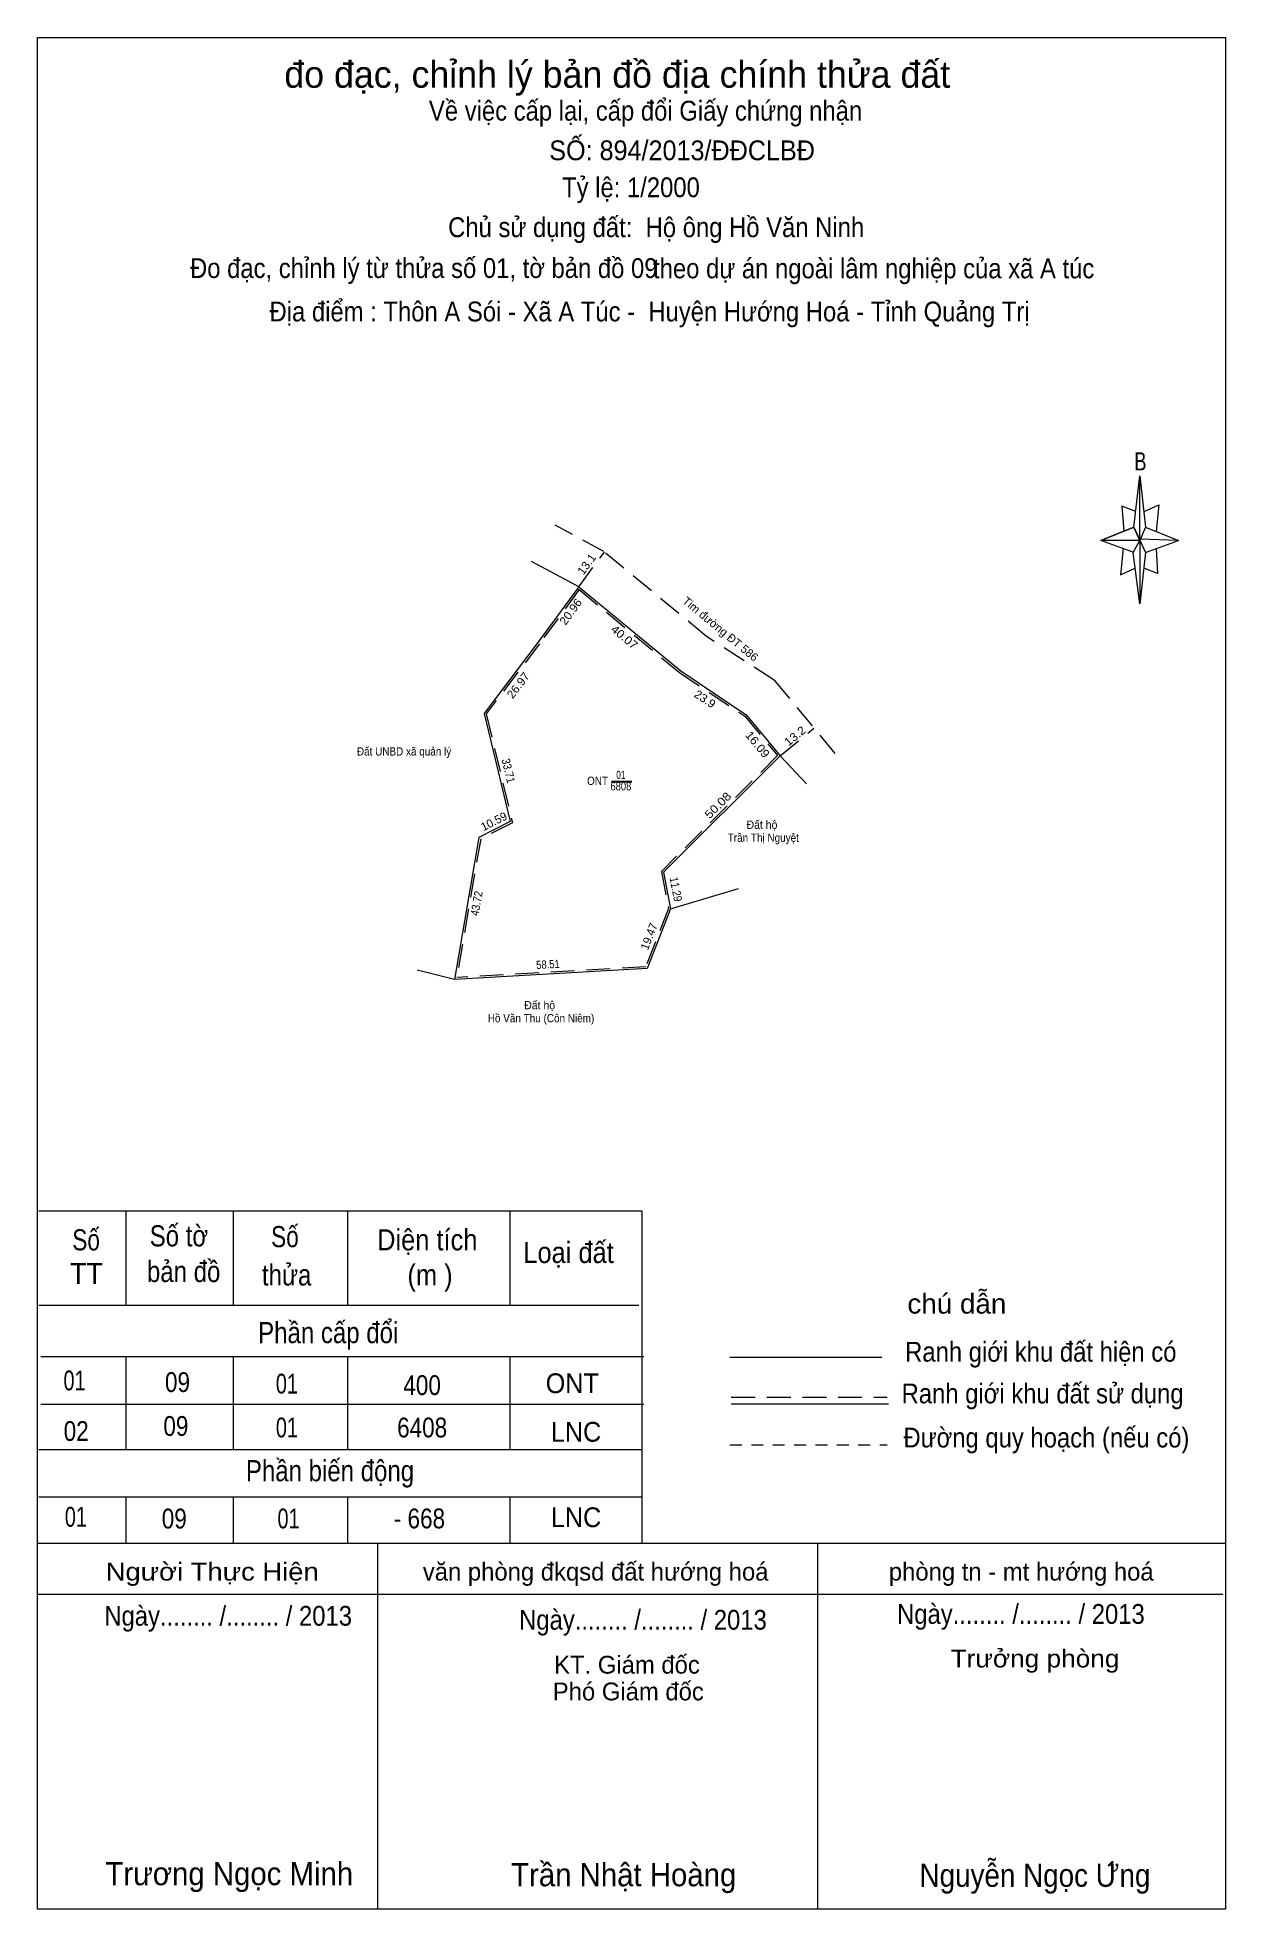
# Model space of a CAD drawing. Header units: metres. Extents: x 548668 to 549028, y 1822406 to 1822973.
import ezdxf
from ezdxf.enums import TextEntityAlignment as Align

# ---------------------------------------------------------------- set-up
doc = ezdxf.new("R2010")
doc.units = ezdxf.units.M
doc.header["$LTSCALE"] = 2.4
doc.linetypes.add('MEDIUM_DASHED', pattern=[4.5, 3, -1.5])
doc.linetypes.add('SHORT_DASHED', pattern=[2.7, 1.5, -1.2])
doc.layers.add('34', color=7, linetype='Continuous')
doc.layers.add('48', color=7, linetype='MEDIUM_DASHED', lineweight=13)
doc.layers.add('5', color=7, linetype='Continuous', lineweight=13)

msp = doc.modelspace()

# ---------------------------------------------------------------- hatches: boundary and pattern name
at = {"layer": '5'}
msp.add_hatch(color=256, dxfattribs=at).paths.add_polyline_path([(548993.73, 1822420.01), (548993.81, 1822420.09), (548993.87, 1822420.17), (548993.91, 1822420.33), (548993.83, 1822420.47), (548993.69, 1822420.53), (548993.53, 1822420.47), (548993.41, 1822420.35), (548992.43, 1822419.37), (548992.71, 1822419.37)])

# ---------------------------------------------------------------- linework, layer by layer
at = {"layer": '48'}
for p, q in [((548839.58, 1822817.44), (548824.85, 1822825.44)), ((548832, 1822806.76), (548839.76, 1822817.29)), ((548832.1, 1822805.89), (548820.11, 1822789.49)), ((548832.1, 1822805.89), (548862.55, 1822780.75)), ((548862.55, 1822780.75), (548882.37, 1822767.52)), ((548891.22, 1822778.45), (548909.99, 1822755.81)), ((548882.37, 1822767.52), (548892.24, 1822755.62)), ((548893.04, 1822755.58), (548903.27, 1822763.91)), ((548859.18, 1822709.26), (548852.32, 1822691.64)), ((548852.32, 1822691.64), (548795.04, 1822688.38))]:
    msp.add_line(p, q, dxfattribs=at)
at = {"layer": '48', "linetype": 'Continuous'}
for p, q in [((548832, 1822806.76), (548817.73, 1822814.42)), ((548859.8, 1822709.2), (548880.37, 1822715.38)), ((548794.32, 1822687.74), (548783.09, 1822690.63))]:
    msp.add_line(p, q, dxfattribs=at)
at = {"layer": '48', "linetype": 'Continuous', "lineweight": 25}
msp.add_line((548841.97, 1822747.81), (548848.05, 1822747.81), dxfattribs=at)
at = {"layer": '48'}
for points in [[(548891.22, 1822778.45), (548870.68, 1822791.74), (548839.58, 1822817.44)], [(548820.11, 1822789.48), (548803.95, 1822768.24), (548811.9, 1822735.28), (548802.3, 1822730.42), (548795.04, 1822688.38)], [(548892.24, 1822755.62), (548857.04, 1822720.49), (548859.18, 1822709.26)]]:
    msp.add_lwpolyline(points, dxfattribs=at)
at = {"layer": '48', "linetype": 'Continuous'}
for points in [[(548832, 1822806.76), (548819.63, 1822789.84), (548803.3, 1822768.38), (548811.21, 1822735.61), (548801.76, 1822730.82), (548794.32, 1822687.74)], [(548831.99, 1822806.75), (548862.89, 1822781.24), (548882.77, 1822767.97), (548893.04, 1822755.58), (548901.03, 1822747.1)], [(548893.04, 1822755.58), (548857.69, 1822720.29), (548859.8, 1822709.2)], [(548859.8, 1822709.2), (548852.74, 1822691.06), (548794.32, 1822687.74)]]:
    msp.add_lwpolyline(points, dxfattribs=at)
at = {"layer": '5'}
for p, q in [((549000.15, 1822824.79), (549001.99, 1822840.39)), ((549003.75, 1822824.79), (549013.75, 1822820.79)), ((549000.15, 1822817.19), (548990.15, 1822820.79)), ((549003.75, 1822817.19), (549001.99, 1822801.59)), ((549006.95, 1822818.39), (549007.35, 1822810.79)), ((549007.35, 1822810.79), (549003.19, 1822812.39)), ((548668.41, 1822617.71), (548851.13, 1822617.71)), ((548694.73, 1822617.71), (548694.73, 1822589.15)), ((548727.29, 1822617.71), (548727.29, 1822589.15)), ((548761.93, 1822617.71), (548761.93, 1822589.15)), ((548811.13, 1822617.71), (548811.13, 1822589.15)), ((548851.13, 1822617.71), (548851.13, 1822516.95)), ((548668.41, 1822589.15), (548850.21, 1822589.15)), ((548668.97, 1822573.59), (548851.69, 1822573.59)), ((548694.73, 1822573.59), (548694.73, 1822545.39)), ((548727.29, 1822573.59), (548727.29, 1822545.39)), ((548761.93, 1822573.59), (548761.93, 1822545.39)), ((548811.13, 1822573.59), (548811.13, 1822545.39)), ((548877.83, 1822573.35), (548923.83, 1822573.35)), ((548668.99, 1822559.13), (548851.71, 1822559.13)), ((548878.23, 1822559.19), (548925.83, 1822559.19)), ((548668.41, 1822545.39), (548851.13, 1822545.39)), ((548668.41, 1822531.07), (548851.13, 1822531.07)), ((548694.73, 1822531.07), (548694.73, 1822516.95)), ((548727.29, 1822531.07), (548727.29, 1822516.95)), ((548761.93, 1822531.07), (548761.93, 1822516.95)), ((548811.13, 1822531.07), (548811.13, 1822516.95)), ((548667.99, 1822516.95), (549027.99, 1822516.95)), ((548771.05, 1822516.95), (548771.05, 1822406.15)), ((548904.39, 1822516.95), (548904.39, 1822405.99)), ((548667.99, 1822501.59), (549027.19, 1822501.59))]:
    msp.add_line(p, q, dxfattribs=at)
at = {"layer": '5', "linetype": 'MEDIUM_DASHED'}
msp.add_line((548878.23, 1822561.19), (548925.43, 1822561.19), dxfattribs=at)
at = {"layer": '5', "linetype": 'SHORT_DASHED'}
msp.add_line((548877.83, 1822546.79), (548925.43, 1822546.79), dxfattribs=at)
at = {"layer": '5'}
for points in [[(548667.99, 1822973.19), (549027.99, 1822973.19), (549027.99, 1822406.15), (548667.99, 1822406.15)], [(549001.99, 1822840.39), (549003.75, 1822824.79), (549001.99, 1822820.79)], [(549001.99, 1822820.79), (548990.15, 1822820.79), (549000.15, 1822824.79), (549003.75, 1822817.19), (549013.75, 1822820.79), (549001.99, 1822821.19)], [(549001.99, 1822820.79), (549001.99, 1822801.59), (548999.99, 1822817.19)], [(548993.73, 1822420.01), (548993.81, 1822420.09), (548993.87, 1822420.17), (548993.91, 1822420.33), (548993.83, 1822420.47), (548993.69, 1822420.53), (548993.53, 1822420.47), (548993.41, 1822420.35), (548992.43, 1822419.37), (548992.71, 1822419.37)]]:
    msp.add_lwpolyline(points, close=True, dxfattribs=at)
for points in [[(549000.79, 1822829.59), (548996.55, 1822831.19), (548997.19, 1822823.59)], [(549003.35, 1822829.59), (549007.75, 1822831.59), (549006.95, 1822823.59)], [(549001.99, 1822820.79), (549000.15, 1822824.79), (548990.15, 1822820.79)], [(548996.95, 1822818.39), (548996.15, 1822810.39), (549000.55, 1822812.39)], [(549001.99, 1822820.79), (549003.75, 1822817.19), (549013.75, 1822820.79)]]:
    msp.add_lwpolyline(points, dxfattribs=at)

# ---------------------------------------------------------------- texts
at = {"layer": '34', "width": 0.95}
msp.add_text('SỐ: 894/2013/ĐĐCLBĐ', height=6, dxfattribs=at).set_placement((548823.07, 1822935.99))
at = {"layer": '48'}
for s, rotation, width, p in [('13.1', 53.612, 1.05, (548835.422, 1822812.863)), ('20.96', 53.83, 1.05, (548830.587, 1822798.462)), ('40.07', 320.458, 1.1, (548845.049, 1822790.542)), ('26.97', 52.731, 1.05, (548814.656, 1822776.148)), ('23.9', 326.277, 1.05, (548869.551, 1822771.713)), ('16.09', 309.655, 1.1, (548885.225, 1822758.193)), ('13.2', 39.155, 1.1, (548898.316, 1822760.575)), ('33.71', 283.57, 0.9, (548809.489, 1822750.728)), ('50.08', 44.951, 1.15, (548875.047, 1822739.661)), ('43.72', 80.202, 0.9, (548802.274, 1822710.627)), ('11.29', 280.772, 0.9, (548860.219, 1822714.879)), ('58.51', 3.253, 0.85, (548822.744, 1822691.112))]:
    msp.add_text(s, height=2.5, rotation=rotation, dxfattribs=dict(at, width=width)).set_placement(p, align=Align.CENTER)
for s, rotation, p in [('Tim đường ĐT 586', 320.431, (548874.144, 1822792.993)), ('10.59', 26.879, (548806.865, 1822734.558)), ('19.47', 68.734, (548854.458, 1822700.367))]:
    msp.add_text(s, height=2.5, rotation=rotation, dxfattribs=at).set_placement(p, align=Align.CENTER)
for s, width, p in [('Đất UNBD xã quản lý', 0.9, (548779.085, 1822755.63)), ('01', 0.75, (548844.775, 1822748.52)), ('6808', 0.85, (548844.77, 1822745.08)), ('Trần Thị Nguyệt', 0.9, (548887.93, 1822729.49)), ('Đất hộ', 0.95, (548887.52, 1822733.42)), ('Đất hộ', 0.95, (548820.17, 1822678.74)), ('Hồ Văn Thu (Côn Niêm)', 0.9, (548820.58, 1822674.81))]:
    msp.add_text(s, height=2.5, dxfattribs=dict(at, width=width)).set_placement(p, align=Align.CENTER)
at = {"layer": '48', "width": 0.9}
msp.add_text('ONT ', height=2.5, dxfattribs=at).set_placement((548841.71, 1822746.73), align=Align.RIGHT)
at = {"layer": '5'}
for s, height, p in [('đo đạc, chỉnh lý bản đồ địa chính thửa đất', 8.1, (548843.68, 1822957.95)), ('văn phòng đkqsd đất hướng hoá', 5.4, (548837.13, 1822505.67)), ('phòng tn - mt hướng hoá', 5.4, (548966.08, 1822505.67)), ('KT. Giám đốc', 5.4, (548846.61, 1822477.47)), ('Phó Giám đốc', 5.4, (548847.02, 1822469.37))]:
    msp.add_text(s, height=height, dxfattribs=at).set_placement(p, align=Align.CENTER)
for s, height, width, p in [('Về việc cấp lại, cấp đổi Giấy chứng nhận', 6, 0.9, (548852.25, 1822947.99)), ('Tỷ lệ: 1/2000', 6, 0.9, (548847.825, 1822924.79)), ('Chủ sử dụng đất:  Hộ ông Hồ Văn Ninh', 6, 0.9, (548855.465, 1822912.69)), ('Đo đạc, chỉnh lý từ thửa số 01, tờ bản đồ 09', 6, 0.9, (548785.05, 1822900.31)), ('theo dự án ngoài lâm nghiệp của xã A túc', 6, 0.9, (548921.365, 1822900.22)), ('Địa điểm : Thôn A Sói - Xã A Túc -  Huyện Hướng Hoá - Tỉnh Quảng Trị ', 6, 0.9, (548854.47, 1822887.16)), ('B', 5.512, 0.75, (549002.19, 1822841.99)), ('Số', 6.4, 0.8, (548682.74, 1822605.71)), ('Số tờ', 6.4, 0.85, (548710.86, 1822606.91)), ('Số', 6.4, 0.8, (548742.98, 1822606.67)), ('Diện tích', 6.4, 0.9, (548786.11, 1822605.71)), ('Loại đất', 6.4, 0.9, (548828.92, 1822601.87)), ('TT', 6.4, 0.95, (548682.86, 1822595.47)), ('bản đồ', 6.4, 0.85, (548712.3, 1822596.11)), ('thửa', 6.4, 0.85, (548743.5, 1822595.07)), ('(m )', 6.4, 0.9, (548786.95, 1822595.07)), ('chú dẫn', 6, 1.05, (548946.58, 1822586.55)), ('Phần cấp đổi', 6.4, 0.85, (548756.1, 1822577.59)), ('Ranh giới khu đất hiện có ', 6, 0.9, (548973.01, 1822571.99)), ('01', 6, 0.75, (548679.23, 1822563.29)), ('09', 6, 0.85, (548710.43, 1822562.79)), ('01', 6, 0.75, (548743.575, 1822562.33)), ('400', 6, 0.85, (548784.55, 1822561.87)), ('ONT', 6, 0.95, (548830.04, 1822562.45)), ('Ranh giới khu đất sử dụng', 6, 0.9, (548972.55, 1822559.35)), ('09', 6, 0.85, (548709.94, 1822549.5)), ('02', 6, 0.85, (548679.73, 1822547.97)), ('01', 6, 0.75, (548743.575, 1822549.04)), ('6408', 6, 0.85, (548784.555, 1822549.03)), ('LNC', 6, 0.95, (548831.2, 1822547.73)), ('Đường quy hoạch (nếu có)', 6, 0.9, (548973.71, 1822545.99)), ('Phần biến động', 6.4, 0.85, (548756.64, 1822535.75)), ('01', 6, 0.75, (548679.63, 1822521.99)), ('09', 6, 0.85, (548709.45, 1822521.45)), ('01', 6, 0.75, (548744.075, 1822521.48)), ('- 668', 6, 0.85, (548783.73, 1822521.49)), ('LNC', 6, 0.95, (548831.2, 1822521.85)), ('Người Thực Hiện', 5.4, 1.15, (548720.94, 1822505.67)), ('Ngày........ /........ / 2013', 6, 0.9, (548965.98, 1822492.55)), ('Ngày........ /........ / 2013', 6, 0.9, (548725.78, 1822491.99)), ('Ngày........ /........ / 2013', 6, 0.9, (548851.46, 1822490.79)), ('Trưởng phòng', 5.4, 1.1, (548970.26, 1822479.35)), ('Trương Ngọc Minh', 7, 0.95, (548726.125, 1822413.37)), ('Trần Nhật Hoàng', 7, 0.95, (548845.63, 1822413.05)), ('Nguyễn Ngọc Ưng', 7, 0.9, (548970.24, 1822412.87))]:
    msp.add_text(s, height=height, dxfattribs=dict(at, width=width)).set_placement(p, align=Align.CENTER)

doc.saveas('drawing.dxf')
